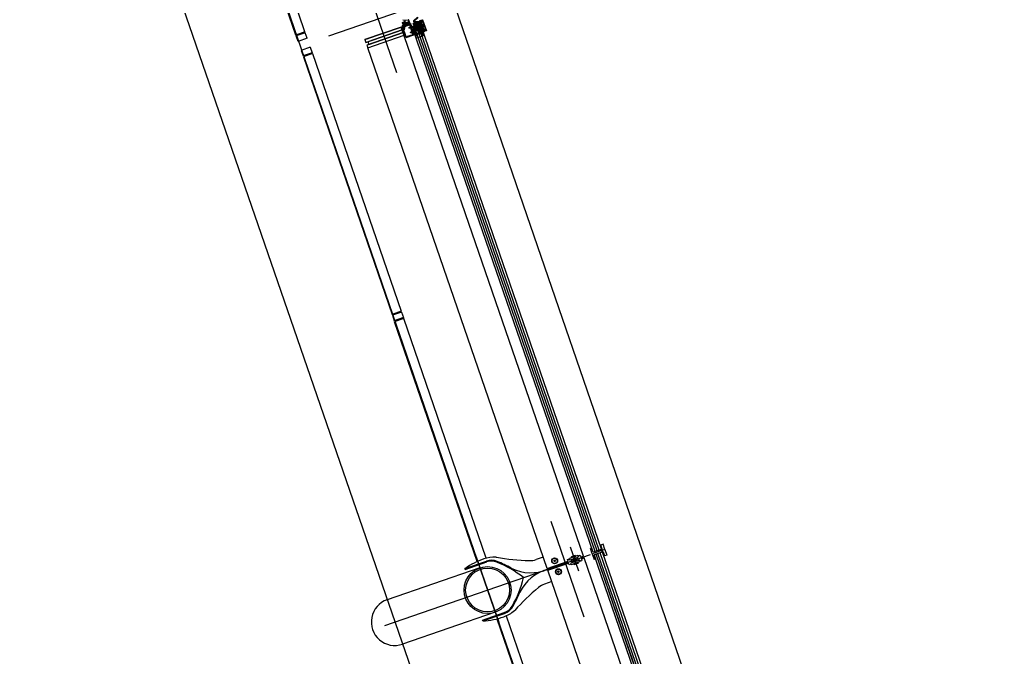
# Model space of a CAD drawing. Extents: x 809487 to 809680, y 818779 to 819225.
# Drawn here: x 809549.46 to 809554.64, y 819150.63 to 819153.95 of the extents above; entities that cross this region are included whole.
import ezdxf

# ---------------------------------------------------------------- set-up
doc = ezdxf.new("R2010")
doc.units = 0
for name, color, linetype in [('Default', 7, 'Continuous'), ('F-RC', 7, 'Continuous'), ('MAJ214__', 7, 'Continuous'), ('MAJ270__', 7, 'Continuous'), ('MAJ292__', 7, 'Continuous'), ('MAJ322__', 7, 'Continuous'), ('MAJ520__', 7, 'Continuous'), ('Refence', 7, 'Continuous'), ('WELDING', 7, 'Continuous')]:
    doc.layers.add(name, color=color, linetype=linetype)

# ---------------------------------------------------------------- blocks, each defined once
blk = doc.blocks.new('A$C53653C59_1')
at = {"layer": 'Default'}
for p, q in [((0.0101, 0.0085), (0.0128, 0.0128)), ((0.0101, 0.0059), (0.0101, 0.0084)), ((0.0128, 0.0011), (0.0102, 0.0058)), ((0.0114, 0.0082), (0.0131, 0.0108)), ((0.0114, 0.0082), (0.0114, 0.0061)), ((0.0131, 0.0031), (0.0114, 0.0061)), ((0.0129, 0.0128), (0.0129, 0.013)), ((0.0129, 0.0128), (0.0143, 0.0128)), ((0.0143, 0.0011), (0.0129, 0.0011)), ((0.0129, 0.0011), (0.0129, 0.001)), ((0.019, 0.0108), (0.0131, 0.0108)), ((0.0131, 0.0031), (0.019, 0.0031)), ((0.0144, 0.0127), (0.0144, 0.0122)), ((0.0144, 0.0017), (0.0144, 0.0012)), ((0.0145, 0.0121), (0.019, 0.0121)), ((0.019, 0.0018), (0.0145, 0.0018)), ((0.0179, 0.0071), (0.0179, 0.0081)), ((0.0179, 0.0058), (0.0179, 0.0067)), ((0.018, 0.0082), (0.019, 0.0082)), ((0.0203, 0.0071), (0.018, 0.007)), ((0.018, 0.0068), (0.0203, 0.0069)), ((0.019, 0.0057), (0.018, 0.0057)), ((0.0191, 0.0122), (0.0191, 0.0127)), ((0.0191, 0.0083), (0.0191, 0.0107)), ((0.0191, 0.0032), (0.0191, 0.0056)), ((0.0191, 0.0012), (0.0191, 0.0017)), ((0.0192, 0.0128), (0.0203, 0.0128)), ((0.0203, 0.0011), (0.0192, 0.0011)), ((0.0204, 0.0127), (0.0204, 0.0072)), ((0.0204, 0.0068), (0.0204, 0.0012))]:
    blk.add_line(p, q, dxfattribs=at)
for points in [[(0, 0), (0.001, 0.001), (0.0109, 0.001), (0.0081, 0.0059), (0.0081, 0.0085), (0.011, 0.013), (0.001, 0.013), (0, 0.014)], [(0.019, 0.0131), (0.019, 0.0121), (0.0144, 0.0121), (0.0144, 0.0131)], [(0.0191, 0.0008), (0.0191, 0.0018), (0.0144, 0.0018), (0.0144, 0.0008)]]:
    blk.add_lwpolyline(points, close=True, dxfattribs=at)
for centre, start, end in [((0.0102, 0.0084), 135.0442, 180.0442), ((0.0102, 0.0059), 180.0442, 225.0442), ((0.0129, 0.0127), 90.0442, 135.0442), ((0.0129, 0.0012), 225.0442, 270.0442), ((0.0143, 0.0127), 0.0442, 90.0442), ((0.0143, 0.0012), 270.0442, 0.0442), ((0.0145, 0.0122), 180.0442, 270.0442), ((0.0145, 0.0017), 90.0442, 180.0442), ((0.018, 0.0081), 90.0442, 180.0442), ((0.018, 0.0071), 180.0442, 270.0442), ((0.018, 0.0067), 90.0442, 180.0442), ((0.018, 0.0058), 180.0442, 270.0442), ((0.019, 0.0122), 270.0442, 0.0442), ((0.019, 0.0107), 0.0442, 90.0442), ((0.019, 0.0083), 270.0442, 0.0442), ((0.019, 0.0056), 0.0442, 90.0442), ((0.019, 0.0032), 270.0442, 0.0442), ((0.019, 0.0017), 0.0442, 90.0442), ((0.0192, 0.0127), 90.0442, 180.0442), ((0.0192, 0.0012), 180.0442, 270.0442), ((0.0203, 0.0127), 0.0442, 90.0442), ((0.0203, 0.0072), 270.0442, 0.0442), ((0.0203, 0.0068), 0.0442, 90.0442), ((0.0203, 0.0012), 270.0442, 0.0442)]:
    blk.add_arc(centre, 0.0001, start, end, dxfattribs=at)
blk = doc.blocks.new('M06MR19')
at = {"layer": 'Default'}
for p, q in [((-0.0092, 0), (0.024, 0)), ((0, 0.0025), (0.019, 0.0025)), ((0.0185, -0.003), (0.0185, 0.003)), ((0, -0.0025), (0.019, -0.0025))]:
    blk.add_line(p, q, dxfattribs=at)
for points in [[(-0.0042, 0.0008), (-0.0022, 0.0008), (-0.0022, -0.0007), (-0.0042, -0.0007)], [(-0.002, 0.006), (0, 0.006), (0, -0.006), (-0.002, -0.006)], [(0, -0.003), (0.0185, -0.003), (0.019, -0.0025), (0.019, 0.0025), (0.0185, 0.003), (0, 0.003)]]:
    blk.add_lwpolyline(points, dxfattribs=at)
for centre, radius, start, end in [((0.0078, 0), 0.012, 152.9643, 207.0357), ((-0.002, 0.005), 0.001, 90, 152.9643), ((-0.002, -0.005), 0.001, 207.0357, 270)]:
    blk.add_arc(centre, radius, start, end, dxfattribs=at)
blk = doc.blocks.new('N10TC16')
at = {"layer": 'Default'}
for p, q in [((-0.005, 0), (0.021, 0)), ((0.0035, 0.0025), (0.0043, -0.0025)), ((0.0055, 0.0025), (0.0063, -0.0025)), ((0.0075, 0.0025), (0.0083, -0.0025)), ((0.0095, 0.0025), (0.0103, -0.0025)), ((0.0115, 0.0025), (0.0123, -0.0025)), ((0.0135, 0.0025), (0.0143, -0.0025))]:
    blk.add_line(p, q, dxfattribs=at)
blk.add_lwpolyline([(0.003, 0.0017), (0, 0.0049), (0, -0.0049), (0.003, -0.0017)], close=True, dxfattribs=at)
for points in [[(0, 0.0008), (0.0014, 0.0008), (0.0014, -0.0008), (0, -0.0008)], [(0.003, -0.0017), (0.0138, -0.0017), (0.016, 0), (0.0138, 0.0017), (0.003, 0.0017)]]:
    blk.add_lwpolyline(points, dxfattribs=at)
blk = doc.blocks.new('M06MC_P')
at = {"layer": 'Default'}
for p, q in [((-0.011, 0), (0.011, 0)), ((0, -0.011), (0, 0.011))]:
    blk.add_line(p, q, dxfattribs=at)
for points in [[(-0.00375, 0.00025), (-0.00375, -0.00025)], [(-0.00125, 0.00075), (-0.00325, 0.00075)], [(-0.00075, 0.00325), (-0.00075, 0.00125)], [(0.00025, 0.00375), (-0.00025, 0.00375)], [(0.00075, 0.00125), (0.00075, 0.00325)], [(0.00325, 0.00075), (0.00125, 0.00075)], [(0.00375, -0.00025), (0.00375, 0.00025)], [(-0.00325, -0.00075), (-0.00125, -0.00075)], [(-0.00075, -0.00125), (-0.00075, -0.00325)], [(-0.00025, -0.00375), (0.00025, -0.00375)], [(0.00075, -0.00325), (0.00075, -0.00125)], [(0.00125, -0.00075), (0.00325, -0.00075)]]:
    blk.add_lwpolyline(points, dxfattribs=at)
blk.add_circle((0, 0), 0.006, dxfattribs=at)
for centre, start, end in [((-0.00325, 0.00025), 90, 180), ((-0.00125, 0.00125), 270, 0), ((-0.00025, 0.00325), 90, 180), ((0.00025, 0.00325), 0, 90), ((0.00125, 0.00125), 180, 270), ((0.00325, 0.00025), 360, 90), ((-0.00325, -0.00025), 180, 270), ((-0.00125, -0.00125), 0, 90), ((-0.00025, -0.00325), 180, 270), ((0.00025, -0.00325), 270, 0), ((0.00125, -0.00125), 90, 180), ((0.00325, -0.00025), 270, 0)]:
    blk.add_arc(centre, 0.0005, start, end, dxfattribs=at)
blk = doc.blocks.new('M06MC16')
at = {"layer": 'Default'}
for p, q in [((-0.005, 0), (0.021, 0)), ((0.003, 0.0025), (0.016, 0.0025)), ((0.0155, -0.003), (0.0155, 0.003)), ((0.003, -0.0025), (0.016, -0.0025))]:
    blk.add_line(p, q, dxfattribs=at)
blk.add_lwpolyline([(0, -0.006), (0.003, -0.003), (0.003, 0.003), (0, 0.006)], close=True, dxfattribs=at)
for points in [[(0, 0.00075), (0.002, 0.00075), (0.002, -0.00075), (0, -0.00075)], [(0.003, -0.003), (0.0155, -0.003), (0.016, -0.0025), (0.016, 0.0025), (0.0155, 0.003), (0.003, 0.003)]]:
    blk.add_lwpolyline(points, dxfattribs=at)
blk = doc.blocks.new('N12TH32')
at = {"layer": 'Default'}
for p, q in [((-0.0089, 0), (0.037, 0)), ((0, 0.0028), (0.001, -0.0028)), ((0.0021, 0.0028), (0.0031, -0.0028)), ((0.0042, 0.0028), (0.0052, -0.0028)), ((0.0063, 0.0028), (0.0073, -0.0028)), ((0.0084, 0.0028), (0.0094, -0.0028)), ((0.0105, 0.0028), (0.0115, -0.0028)), ((0.0126, 0.0028), (0.0136, -0.0028)), ((0.0147, 0.0028), (0.0157, -0.0028)), ((0.0168, 0.0028), (0.0178, -0.0028)), ((0.0189, 0.0028), (0.0199, -0.0028)), ((0.021, 0.0028), (0.022, -0.0028)), ((0.0231, 0.0028), (0.0241, -0.0028)), ((0.0252, 0.0028), (0.0262, -0.0028)), ((0.0273, 0.0028), (0.0283, -0.0028)), ((0.0294, 0.0028), (0.0303, -0.0023))]:
    blk.add_line(p, q, dxfattribs=at)
blk.add_lwpolyline([(-0.0039, 0.0034), (-0.0034, 0.004), (0, 0.004), (0, -0.004), (-0.0034, -0.004), (-0.0039, -0.0034)], close=True, dxfattribs=at)
for points in [[(-0.0034, 0), (0, 0), (-0.0034, 0)], [(0, -0.002), (0.0293, -0.002), (0.032, 0), (0.0293, 0.0021), (0, 0.0021)]]:
    blk.add_lwpolyline(points, dxfattribs=at)
for centre in [(-0.0002, 0.002), (-0.0002, -0.002)]:
    blk.add_arc(centre, 0.00372, 147.7958, 212.2042, dxfattribs=at)
blk = doc.blocks.new('A$C775818B6')
at = {"layer": 'Default'}
for points in [[(-0.0022, -0.0063), (-0.0022, -0.0018)], [(-0.0019, -0.0015), (-0.0014, -0.0015)], [(-0.0014, -0.0065), (-0.0019, -0.0065)], [(-0.0012, -0.0018), (-0.0012, -0.0025)], [(-0.0012, -0.0055), (-0.0012, -0.0063)], [(-0.0007, -0.003), (-0.0002, -0.003)], [(-0.0002, -0.005), (-0.0007, -0.005)], [(0.0003, -0.0025), (0.0003, -0.0005)], [(0.0003, -0.0075), (0.0003, -0.0055)], [(0.0008, 0), (0.0028, 0)], [(0.0028, -0.008), (0.0008, -0.008)], [(0.0013, -0.0015), (0.0013, -0.0065)], [(0.0023, -0.0065), (0.0023, -0.0015)], [(0.0033, -0.0005), (0.0033, -0.0075)]]:
    blk.add_lwpolyline(points, dxfattribs=at)
for centre, radius, start, end in [((-0.0019, -0.0018), 0.00025, 90.0056, 180.0056), ((-0.0019, -0.0063), 0.00025, 180.0056, 270.0056), ((-0.0014, -0.0018), 0.00025, 0.0056, 90.0056), ((-0.0014, -0.0063), 0.00025, 270.0056, 0.0056), ((-0.0007, -0.0025), 0.0005, 180.0056, 270.0056), ((-0.0007, -0.0055), 0.0005, 90.0056, 180.0056), ((-0.0002, -0.0025), 0.0005, 270.0056, 0.0056), ((-0.0002, -0.0055), 0.0005, 0.0056, 90.0056), ((0.0008, -0.0005), 0.0005, 90, 180.0056), ((0.0008, -0.0075), 0.0005, 180.0056, 270), ((0.0018, -0.0015), 0.0005, 0.0056, 180.0056), ((0.0018, -0.0065), 0.0005, 180.0056, 0.0056), ((0.0028, -0.0005), 0.0005, 0.0043, 90), ((0.0028, -0.0075), 0.0005, 270, 0.0043)]:
    blk.add_arc(centre, radius, start, end, dxfattribs=at)

msp = doc.modelspace()

# ---------------------------------------------------------------- linework, layer by layer
at = {"layer": 'Default'}
for points in [[(809551.4609, 819153.915), (809551.4617, 819153.9126), (809551.4745, 819153.9197), (809551.4754, 819153.9173)], [(809551.5519, 819153.904), (809551.5168, 819153.892), (809551.5181, 819153.8882), (809551.5532, 819153.9002)], [(809551.551, 819153.9037), (809551.5535, 819153.8966), (809551.5182, 819153.8925), (809551.5207, 819153.8854)], [(809551.5346, 819153.9165), (809551.5354, 819153.9142), (809551.5482, 819153.9212), (809551.549, 819153.9189)]]:
    msp.add_lwpolyline(points, close=True, dxfattribs=at)
msp.add_lwpolyline([(809551.5532, 819153.9002), (809551.5655, 819153.8643), (809551.5305, 819153.8522), (809551.5181, 819153.8882)], dxfattribs=at)
at = {"layer": 'F-RC'}
for p, q in [((809550.9497, 819153.8844), (809550.4953, 819155.2041)), ((809550.9024, 819153.8681), (809550.4479, 819155.1882)), ((809550.9497, 819153.8844), (809550.9024, 819153.8681)), ((809550.9513, 819153.8797), (809550.904, 819153.8634)), ((809550.9138, 819153.835), (809550.904, 819153.8634)), ((809550.9059, 819153.8641), (809550.9043, 819153.8688)), ((809550.9611, 819153.8513), (809550.9138, 819153.835)), ((809550.9494, 819153.879), (809550.9478, 819153.8838)), ((809550.9611, 819153.8513), (809550.9513, 819153.8797)), ((809550.9774, 819153.804), (809550.9301, 819153.7878)), ((809550.9774, 819153.804), (809550.9871, 819153.7757)), ((809550.9301, 819153.7878), (809550.9399, 819153.7594)), ((809550.9871, 819153.7757), (809550.9399, 819153.7594)), ((809550.9888, 819153.7709), (809550.9415, 819153.7547)), ((809550.9415, 819153.7547), (809551.4038, 819152.412)), ((809550.9417, 819153.76), (809550.9434, 819153.7553)), ((809550.9852, 819153.775), (809550.9869, 819153.7703)), ((809550.9888, 819153.7709), (809551.4511, 819152.4283)), ((809551.4511, 819152.4283), (809551.4038, 819152.412)), ((809551.4527, 819152.4236), (809551.4054, 819152.4073)), ((809551.4054, 819152.4073), (809551.4152, 819152.3789)), ((809551.4057, 819152.4127), (809551.4073, 819152.408)), ((809551.4492, 819152.4277), (809551.4508, 819152.4229)), ((809551.4527, 819152.4236), (809551.4625, 819152.3952)), ((809551.4625, 819152.3952), (809551.4152, 819152.3789)), ((809551.4444, 819152.3837), (809551.4168, 819152.3742)), ((809551.8472, 819151.1243), (809551.4168, 819152.3742)), ((809551.4171, 819152.3796), (809551.4187, 819152.3749)), ((809551.4641, 819152.3905), (809551.4444, 819152.3837)), ((809551.4606, 819152.3946), (809551.4622, 819152.3898)), ((809551.8943, 819151.141), (809551.4641, 819152.3905)), ((809551.9501, 819150.8254), (809552.3805, 819149.5755)), ((809551.9975, 819150.8413), (809552.4278, 819149.5918))]:
    msp.add_line(p, q, dxfattribs=at)
at = {"layer": 'MAJ214__'}
for p, q in [((809552.4005, 819151.1529), (809551.4515, 819153.9091)), ((809552.4827, 819151.1839), (809551.5467, 819153.9023)), ((809552.4612, 819151.1765), (809551.5252, 819153.8948)), ((809552.4619, 819151.1767), (809551.5259, 819153.8951)), ((809552.4714, 819151.18), (809551.5353, 819153.8983)), ((809553.4379, 819148.3399), (809552.4661, 819151.1623)), ((809553.4386, 819148.3402), (809552.4668, 819151.1625)), ((809553.4481, 819148.3434), (809552.4762, 819151.1658)), ((809553.4594, 819148.3473), (809552.4876, 819151.1697)), ((809552.2114, 819151.0878), (809552.3201, 819151.1253)), ((809552.2147, 819151.0784), (809552.3234, 819151.1158)), ((809552.3169, 819151.1347), (809552.3273, 819151.1383)), ((809552.3201, 819151.1253), (809552.3169, 819151.1347)), ((809552.3266, 819151.1063), (809552.3234, 819151.1158)), ((809552.3371, 819151.1099), (809552.3266, 819151.1063)), ((809552.3715, 819151.1549), (809552.3276, 819151.1397)), ((809552.3289, 819151.1323), (809552.3365, 819151.1349)), ((809552.3422, 819151.1183), (809552.3346, 819151.1157)), ((809552.3367, 819151.1349), (809552.3675, 819151.1455)), ((809552.3374, 819151.1473), (809552.3591, 819151.1548)), ((809552.338, 819151.1486), (809552.3374, 819151.1473)), ((809552.3374, 819151.1473), (809552.3384, 819151.1445)), ((809552.3579, 819151.1554), (809552.338, 819151.1486)), ((809552.3384, 819151.1445), (809552.3601, 819151.152)), ((809552.3407, 819151.1453), (809552.3404, 819151.1447)), ((809552.3406, 819151.1442), (809552.3404, 819151.1447)), ((809552.3424, 819151.1184), (809552.3732, 819151.129)), ((809552.3713, 819151.1194), (809552.3496, 819151.1119)), ((809552.3496, 819151.1119), (809552.3506, 819151.109)), ((809552.3723, 819151.1165), (809552.3506, 819151.109)), ((809552.3518, 819151.1084), (809552.3506, 819151.109)), ((809552.3515, 819151.1125), (809552.3512, 819151.1135)), ((809552.3518, 819151.1084), (809552.3717, 819151.1152)), ((809552.3577, 819151.1512), (809552.3584, 819151.1509)), ((809552.3579, 819151.1554), (809552.3591, 819151.1548)), ((809552.3585, 819151.1504), (809552.3584, 819151.1509)), ((809552.3591, 819151.1548), (809552.3601, 819151.152)), ((809552.3751, 819151.1481), (809552.3675, 819151.1455)), ((809552.3694, 819151.1187), (809552.3691, 819151.1196)), ((809552.3713, 819151.1194), (809552.3723, 819151.1165)), ((809552.3717, 819151.1152), (809552.3723, 819151.1165)), ((809552.3726, 819151.1539), (809552.383, 819151.1575)), ((809552.3824, 819151.1255), (809552.3928, 819151.1291)), ((809552.383, 819151.1575), (809552.3863, 819151.148)), ((809552.3863, 819151.148), (809552.4005, 819151.1529)), ((809552.3896, 819151.1386), (809552.4038, 819151.1435)), ((809552.3896, 819151.1386), (809552.3928, 819151.1291)), ((809554.3555, 819145.4751), (809552.4038, 819151.1435))]:
    msp.add_line(p, q, dxfattribs=at)
for points in [[(809551.783, 819151.0874), (809551.8958, 819151.1262)], [(809552.3381, 819151.109), (809552.3821, 819151.1241)], [(809551.8768, 819150.8149), (809551.9896, 819150.8538)]]:
    msp.add_lwpolyline(points, dxfattribs=at)
for centre, radius in [((809552.2505, 819151.1277), 0.0155), ((809552.2505, 819151.1277), 0.0135), ((809552.2505, 819151.1277), 0.0042), ((809552.3548, 819151.1319), 0.006), ((809552.2701, 819151.071), 0.0155), ((809552.2701, 819151.071), 0.0135), ((809552.2701, 819151.071), 0.0042)]:
    msp.add_circle(centre, radius, dxfattribs=at)
for centre, radius, start, end in [((809551.9216, 819151.0513), 0.0792, 68.0376, 109), ((809551.7391, 819150.5989), 0.567, 59.8959, 68.0376), ((809552.3548, 819151.1319), 0.0095, 146.6949, 251.3051), ((809552.3548, 819151.1319), 0.0109, 101.1265, 116.8735), ((809552.3548, 819151.1319), 0.0109, 281.1265, 296.8735), ((809552.3548, 819151.1319), 0.0095, 325.1826, 72.8174), ((809552.0336, 819151.1068), 0.02, 239.8959, 251.3246), ((809552.1255, 819151.2965), 0.2307, 244.7688, 292.3227), ((809552.2754, 819150.861), 0.2307, 105.6773, 153.2312), ((809552.2754, 819150.861), 0.2307, 105.6773, 112.3227), ((809552.1255, 819151.2965), 0.2307, 285.6773, 292.3227), ((809551.5415, 819151.1728), 0.567, 329.9624, 338.1041), ((809552.0862, 819150.9539), 0.02, 146.6754, 158.1041), ((809551.9638, 819150.9287), 0.0792, 289, 329.9624)]:
    msp.add_arc(centre, radius, start, end, dxfattribs=at)
for points, degree in [([(809552.3273, 819151.139), (809552.3273, 819151.139), (809552.3273, 819151.1391), (809552.3273, 819151.1392), (809552.3273, 819151.1392), (809552.3273, 819151.1393), (809552.3273, 819151.1394), (809552.3273, 819151.1394), (809552.3274, 819151.1395), (809552.3274, 819151.1395), (809552.3274, 819151.1395), (809552.3274, 819151.1396), (809552.3275, 819151.1396), (809552.3275, 819151.1397), (809552.3275, 819151.1397), (809552.3276, 819151.1397)], 3), ([(809552.3281, 819151.1328), (809552.328, 819151.1331), (809552.3279, 819151.1335), (809552.3277, 819151.1344), (809552.3276, 819151.1349), (809552.3274, 819151.136), (809552.3274, 819151.1366), (809552.3273, 819151.1378), (809552.3273, 819151.1384), (809552.3273, 819151.139)], 3), ([(809552.3281, 819151.1328), (809552.3281, 819151.1328), (809552.3281, 819151.1328), (809552.3281, 819151.1327), (809552.3281, 819151.1327), (809552.3282, 819151.1327), (809552.3282, 819151.1326), (809552.3282, 819151.1326)], 3), ([(809552.3289, 819151.1323), (809552.3289, 819151.1323), (809552.3289, 819151.1323), (809552.3289, 819151.1322), (809552.3289, 819151.1322), (809552.3288, 819151.1322), (809552.3287, 819151.1322), (809552.3286, 819151.1322), (809552.3285, 819151.1322), (809552.3284, 819151.1323), (809552.3283, 819151.1324), (809552.3282, 819151.1325), (809552.3282, 819151.1326), (809552.3282, 819151.1326)], 3), ([(809552.3343, 819151.1149), (809552.3342, 819151.115), (809552.3342, 819151.115), (809552.3342, 819151.1151), (809552.3342, 819151.1152), (809552.3343, 819151.1153), (809552.3343, 819151.1154), (809552.3344, 819151.1155), (809552.3344, 819151.1156), (809552.3345, 819151.1157), (809552.3346, 819151.1157), (809552.3346, 819151.1157), (809552.3346, 819151.1157), (809552.3346, 819151.1157)], 3), ([(809552.3343, 819151.1149), (809552.3343, 819151.1149), (809552.3343, 819151.1149), (809552.3343, 819151.1149), (809552.3343, 819151.1149), (809552.3343, 819151.1148), (809552.3343, 819151.1148), (809552.3343, 819151.1147)], 3), ([(809552.3375, 819151.1094), (809552.3371, 819151.1099), (809552.3367, 819151.1104), (809552.3361, 819151.1113), (809552.3358, 819151.1118), (809552.3352, 819151.1128), (809552.335, 819151.1133), (809552.3346, 819151.1141), (809552.3345, 819151.1144), (809552.3343, 819151.1147)], 3), ([(809552.3365, 819151.1349), (809552.3365, 819151.1349), (809552.3365, 819151.1348), (809552.3366, 819151.1347), (809552.3367, 819151.1345), (809552.3368, 819151.1339), (809552.3368, 819151.1335), (809552.337, 819151.1323), (809552.3372, 819151.1313), (809552.3376, 819151.129), (809552.3379, 819151.1278), (809552.3387, 819151.1255), (809552.3391, 819151.1244), (809552.3401, 819151.1223), (809552.3406, 819151.1214), (809552.3414, 819151.12), (809552.3417, 819151.1196), (809552.342, 819151.1189), (809552.3421, 819151.1187), (809552.3422, 819151.1184), (809552.3422, 819151.1184), (809552.3422, 819151.1183)], 3), ([(809552.3365, 819151.1349), (809552.3366, 819151.1349), (809552.3366, 819151.1349), (809552.3367, 819151.1349)], 2), ([(809552.3381, 819151.109), (809552.3381, 819151.109), (809552.3381, 819151.109), (809552.338, 819151.109), (809552.338, 819151.109), (809552.3379, 819151.109), (809552.3379, 819151.109), (809552.3378, 819151.1091), (809552.3378, 819151.1091), (809552.3377, 819151.1091), (809552.3377, 819151.1092), (809552.3376, 819151.1092), (809552.3376, 819151.1092), (809552.3375, 819151.1093), (809552.3375, 819151.1093), (809552.3375, 819151.1094)], 3), ([(809552.3424, 819151.1184), (809552.3423, 819151.1184), (809552.3423, 819151.1183), (809552.3422, 819151.1183)], 2), ([(809552.3424, 819151.1184), (809552.3423, 819151.1184), (809552.3423, 819151.1183), (809552.3422, 819151.1183)], 2), ([(809552.3478, 819151.1384), (809552.3478, 819151.1384), (809552.3477, 819151.1384), (809552.3477, 819151.1383), (809552.3476, 819151.1382), (809552.3475, 819151.138), (809552.3474, 819151.1378), (809552.3471, 819151.1375), (809552.347, 819151.1373), (809552.3469, 819151.1371)], 3), ([(809552.3499, 819151.1417), (809552.3488, 819151.14), (809552.3478, 819151.1384)], 2), ([(809552.3518, 819151.1229), (809552.352, 819151.1229), (809552.3522, 819151.1228), (809552.3526, 819151.1227), (809552.3528, 819151.1226), (809552.3531, 819151.1225), (809552.3531, 819151.1225), (809552.3532, 819151.1224), (809552.3533, 819151.1224), (809552.3533, 819151.1224)], 3), ([(809552.3564, 819151.1414), (809552.3547, 819151.142), (809552.3527, 819151.1427)], 2), ([(809552.3533, 819151.1224), (809552.355, 819151.1218), (809552.357, 819151.1212)], 2), ([(809552.3579, 819151.1409), (809552.3577, 819151.141), (809552.3575, 819151.1411), (809552.3571, 819151.1412), (809552.3569, 819151.1413), (809552.3566, 819151.1413), (809552.3565, 819151.1414), (809552.3565, 819151.1414), (809552.3564, 819151.1414), (809552.3564, 819151.1414)], 3), ([(809552.3598, 819151.1222), (809552.3609, 819151.1239), (809552.3619, 819151.1254)], 2), ([(809552.3619, 819151.1254), (809552.3619, 819151.1254), (809552.362, 819151.1254), (809552.362, 819151.1255), (809552.3621, 819151.1256), (809552.3622, 819151.1258), (809552.3623, 819151.126), (809552.3626, 819151.1264), (809552.3627, 819151.1265), (809552.3628, 819151.1267)], 3), ([(809552.3732, 819151.129), (809552.3732, 819151.129), (809552.3731, 819151.129), (809552.3731, 819151.1291), (809552.373, 819151.1294), (809552.3729, 819151.1299), (809552.3728, 819151.1303), (809552.3727, 819151.1316), (809552.3725, 819151.1326), (809552.3721, 819151.1348), (809552.3718, 819151.136), (809552.371, 819151.1384), (809552.3706, 819151.1395), (809552.3696, 819151.1416), (809552.3691, 819151.1425), (809552.3683, 819151.1438), (809552.368, 819151.1443), (809552.3677, 819151.1449), (809552.3676, 819151.1451), (809552.3675, 819151.1454), (809552.3675, 819151.1455), (809552.3675, 819151.1455)], 3), ([(809552.3715, 819151.1549), (809552.3716, 819151.1549), (809552.3716, 819151.1549), (809552.3717, 819151.1549), (809552.3717, 819151.1548), (809552.3718, 819151.1548), (809552.3718, 819151.1548), (809552.3719, 819151.1548), (809552.3719, 819151.1547), (809552.372, 819151.1547), (809552.372, 819151.1547), (809552.3721, 819151.1546), (809552.3721, 819151.1546), (809552.3722, 819151.1545), (809552.3722, 819151.1545), (809552.3722, 819151.1545)], 3), ([(809552.3722, 819151.1545), (809552.3726, 819151.154), (809552.373, 819151.1535), (809552.3736, 819151.1525), (809552.3739, 819151.152), (809552.3745, 819151.151), (809552.3747, 819151.1505), (809552.3751, 819151.1497), (809552.3752, 819151.1494), (809552.3754, 819151.1491)], 3), ([(809552.3808, 819151.1316), (809552.3801, 819151.1314), (809552.3795, 819151.1311), (809552.3779, 819151.1306), (809552.3769, 819151.1303), (809552.3754, 819151.1297), (809552.3748, 819151.1295), (809552.3738, 819151.1292), (809552.3735, 819151.1291), (809552.3732, 819151.129)], 3), ([(809552.3808, 819151.1316), (809552.3799, 819151.1313), (809552.379, 819151.131), (809552.3781, 819151.1307), (809552.3769, 819151.1302), (809552.3756, 819151.1298), (809552.3743, 819151.1294), (809552.3739, 819151.1292), (809552.3735, 819151.1291), (809552.3732, 819151.129)], 3), ([(809552.3754, 819151.1489), (809552.3754, 819151.1489), (809552.3754, 819151.1488), (809552.3755, 819151.1487), (809552.3755, 819151.1487), (809552.3754, 819151.1485), (809552.3754, 819151.1484), (809552.3753, 819151.1483), (809552.3753, 819151.1483), (809552.3752, 819151.1482), (809552.3751, 819151.1482), (809552.3751, 819151.1481), (809552.3751, 819151.1481), (809552.3751, 819151.1481)], 3), ([(809552.3754, 819151.1489), (809552.3754, 819151.1489), (809552.3754, 819151.1489), (809552.3754, 819151.149), (809552.3754, 819151.149), (809552.3754, 819151.149), (809552.3754, 819151.1491), (809552.3754, 819151.1491)], 3), ([(809552.3808, 819151.1316), (809552.3808, 819151.1316), (809552.3808, 819151.1316), (809552.3808, 819151.1316), (809552.3808, 819151.1316), (809552.3809, 819151.1316), (809552.381, 819151.1316), (809552.3811, 819151.1316), (809552.3811, 819151.1316), (809552.3813, 819151.1315), (809552.3814, 819151.1315), (809552.3815, 819151.1314), (809552.3815, 819151.1313), (809552.3815, 819151.1312)], 3), ([(809552.3816, 819151.131), (809552.3816, 819151.131), (809552.3816, 819151.1311), (809552.3815, 819151.1311), (809552.3815, 819151.1311), (809552.3815, 819151.1312), (809552.3815, 819151.1312), (809552.3815, 819151.1312)], 3), ([(809552.3816, 819151.131), (809552.3817, 819151.1307), (809552.3818, 819151.1304), (809552.382, 819151.1295), (809552.3821, 819151.1289), (809552.3822, 819151.1278), (809552.3823, 819151.1273), (809552.3824, 819151.1261), (809552.3824, 819151.1255), (809552.3824, 819151.1249)], 3), ([(809552.3824, 819151.1249), (809552.3824, 819151.1248), (809552.3824, 819151.1247), (809552.3824, 819151.1246), (809552.3824, 819151.1246), (809552.3824, 819151.1245), (809552.3824, 819151.1245), (809552.3823, 819151.1244), (809552.3823, 819151.1244), (809552.3823, 819151.1243), (809552.3823, 819151.1243), (809552.3823, 819151.1242), (809552.3822, 819151.1242), (809552.3822, 819151.1242), (809552.3821, 819151.1241), (809552.3821, 819151.1241)], 3)]:
    msp.add_open_spline(points, degree=degree, dxfattribs=at)
at = {"layer": 'MAJ270__'}
for p, q in [((809549.9476, 819156.6488), (809551.901, 819150.9757)), ((809549.4642, 819156.4823), (809553.5708, 819144.5561)), ((809551.4278, 819153.6709), (809551.2561, 819154.1695)), ((809551.074, 819153.8638), (809551.6139, 819154.0497)), ((809552.4045, 819150.8343), (809552.2328, 819151.3329)), ((809551.3651, 819150.7911), (809552.437, 819151.1602)), ((809552.3312, 819151.2006), (809552.374, 819151.0763)), ((809552.4943, 819151.1879), (809552.4992, 819151.1737)), ((809551.8415, 819151.1486), (809551.9589, 819150.8077)), ((809551.901, 819150.9757), (809553.8545, 819145.3026))]:
    msp.add_line(p, q, dxfattribs=at)
msp.add_circle((809552.4967, 819151.1808), 0.003, dxfattribs=at)
at = {"layer": 'MAJ292__'}
for p, q in [((809554.6392, 819145.5728), (809551.7352, 819154.0068)), ((809551.2624, 819153.844), (809551.4515, 819153.9091)), ((809552.4943, 819151.1879), (809551.5583, 819153.9062)), ((809551.2907, 819153.8538), (809551.2718, 819153.8473)), ((809552.4517, 819151.1732), (809551.5157, 819153.8916)), ((809552.2114, 819151.0878), (809551.277, 819153.8015)), ((809552.5026, 819151.2145), (809552.4903, 819151.2103)), ((809552.4976, 819151.189), (809552.4903, 819151.2103)), ((809552.5124, 819151.1862), (809552.5026, 819151.2145)), ((809552.4444, 819151.1945), (809552.4371, 819151.192)), ((809552.4468, 819151.1636), (809552.4371, 819151.192)), ((809552.4517, 819151.1732), (809552.4444, 819151.1945)), ((809552.5124, 819151.1862), (809552.4468, 819151.1636)), ((809552.5124, 819151.1862), (809552.4468, 819151.1636)), ((809552.4468, 819151.1636), (809552.4566, 819151.1352)), ((809552.4976, 819151.189), (809552.4517, 819151.1732)), ((809552.5025, 819151.1748), (809552.4566, 819151.159)), ((809553.4284, 819148.3367), (809552.4566, 819151.159)), ((809552.4566, 819151.159), (809552.4639, 819151.1378)), ((809553.471, 819148.3513), (809552.4993, 819151.1734)), ((809552.5025, 819151.1748), (809552.5098, 819151.1536)), ((809552.5124, 819151.1862), (809552.5221, 819151.1578)), ((809552.4639, 819151.1378), (809552.4566, 819151.1352)), ((809552.5221, 819151.1578), (809552.5098, 819151.1536)), ((809551.8612, 819151.0913), (809551.3778, 819150.9248)), ((809554.1664, 819145.41), (809552.2147, 819151.0784)), ((809551.9408, 819150.8601), (809551.4575, 819150.6936))]:
    msp.add_line(p, q, dxfattribs=at)
for points in [[(809551.4564, 819153.8949), (809551.4515, 819153.9091), (809551.2624, 819153.844), (809551.2673, 819153.8298)], [(809551.4661, 819153.8666), (809551.4612, 819153.8808), (809551.2721, 819153.8156), (809551.277, 819153.8015)], [(809551.4612, 819153.8808), (809551.4564, 819153.8949), (809551.2767, 819153.8331), (809551.2816, 819153.8189)]]:
    msp.add_lwpolyline(points, close=True, dxfattribs=at)
for points in [[(809551.783, 819151.0874), (809551.7843, 819151.0834), (809551.8971, 819151.1223)], [(809552.1911, 819151.1469), (809552.1543, 819151.1342)], [(809552.235, 819151.0193), (809552.1982, 819151.0066)], [(809551.8768, 819150.8149), (809551.8754, 819150.8189), (809551.9882, 819150.8577)]]:
    msp.add_lwpolyline(points, dxfattribs=at)
for radius in [0.1223, 0.1143]:
    msp.add_circle((809551.901, 819150.9757), radius, dxfattribs=at)
for centre, radius, start, end in [((809551.9831, 819150.8134), 0.3393, 107.2939, 126.1393), ((809551.9375, 819150.9741), 0.1724, 87.6039, 108.7249), ((809551.9216, 819151.0513), 0.075, 68.0376, 109), ((809551.9439, 819151.1263), 0.02, 80.5742, 87.6039), ((809552.1667, 819152.4682), 1.3402, 260.5742, 267.9216), ((809551.7391, 819150.5989), 0.5628, 51.6321, 68.0376), ((809552.1217, 819151.2288), 0.1, 267.9216, 289), ((809551.5415, 819151.1728), 0.5628, 329.9624, 346.3679), ((809552.2308, 819150.912), 0.1, 109, 130.0784), ((809553.0293, 819149.9631), 1.3402, 130.0784, 137.4258), ((809551.4176, 819150.8092), 0.1223, 108.9976, 289.0023), ((809551.9288, 819150.9994), 0.1724, 289.2751, 310.3961), ((809551.9638, 819150.9287), 0.075, 289, 329.9624), ((809552.0276, 819150.8833), 0.02, 310.3961, 317.4258), ((809551.8658, 819151.154), 0.3393, 271.8607, 290.7061)]:
    msp.add_arc(centre, radius, start, end, dxfattribs=at)
at = {"layer": 'MAJ322__'}
for points in [[(809551.4552, 819153.9134), (809551.4561, 819153.9107), (809551.4591, 819153.9117), (809551.459, 819153.9122)], [(809551.4554, 819153.9319), (809551.4554, 819153.9317)], [(809551.4775, 819153.9323), (809551.4565, 819153.9334)], [(809551.4624, 819153.9308), (809551.4737, 819153.9302)], [(809551.4743, 819153.9254), (809551.4765, 819153.919)], [(809551.4765, 819153.9261), (809551.4764, 819153.9261)], [(809551.477, 819153.9187), (809551.4784, 819153.9192)], [(809551.4887, 819153.9361), (809551.4778, 819153.9323)], [(809551.4784, 819153.9301), (809551.4916, 819153.9347)], [(809551.4787, 819153.9197), (809551.4784, 819153.9206)], [(809551.4786, 819153.9211), (809551.4922, 819153.9258)], [(809551.4937, 819153.9287), (809551.4805, 819153.9241)], [(809551.4889, 819153.9367), (809551.4889, 819153.9366)], [(809551.4906, 819153.9377), (809551.4891, 819153.9372)], [(809551.4918, 819153.9352), (809551.491, 819153.9374)], [(809551.4927, 819153.9255), (809551.493, 819153.9247)], [(809551.4935, 819153.9244), (809551.4949, 819153.9249)], [(809551.4952, 819153.9254), (809551.4941, 819153.9284)], [(809551.5213, 819153.8697), (809551.5157, 819153.8678), (809551.4961, 819153.9245), (809551.5018, 819153.9264), (809551.5025, 819153.9243)], [(809551.5, 819153.924), (809551.5015, 819153.9197)], [(809551.5008, 819153.9248), (809551.5003, 819153.9246)], [(809551.5016, 819153.924), (809551.5014, 819153.9245)], [(809551.5024, 819153.924), (809551.5019, 819153.9238)], [(809551.5021, 819153.9194), (809551.5026, 819153.9196)], [(809551.5029, 819153.9202), (809551.5027, 819153.9207)], [(809551.5029, 819153.921), (809551.5034, 819153.9212)], [(809551.5037, 819153.921), (809551.5091, 819153.9052), (809551.5555, 819153.9211), (809551.5561, 819153.9192), (809551.5555, 819153.918), (809551.5585, 819153.9095), (809551.5597, 819153.9088), (809551.5604, 819153.907), (809551.514, 819153.891), (809551.5195, 819153.8752)], [(809551.5111, 819153.9089), (809551.5121, 819153.9062), (809551.5151, 819153.9072), (809551.5149, 819153.9076)], [(809551.5113, 819153.9274), (809551.5114, 819153.9272)], [(809551.5335, 819153.9278), (809551.5125, 819153.9289)], [(809551.5184, 819153.9263), (809551.5297, 819153.9257)], [(809551.5302, 819153.9209), (809551.5325, 819153.9144)], [(809551.5324, 819153.9216), (809551.5324, 819153.9216)], [(809551.5329, 819153.9142), (809551.5344, 819153.9147)], [(809551.5446, 819153.9316), (809551.5337, 819153.9278)], [(809551.5346, 819153.9152), (809551.5343, 819153.9161)], [(809551.5344, 819153.9256), (809551.5475, 819153.9301)], [(809551.5346, 819153.9165), (809551.5482, 819153.9212)], [(809551.5496, 819153.9241), (809551.5364, 819153.9196)], [(809551.5448, 819153.9322), (809551.5449, 819153.932)], [(809551.5465, 819153.9331), (809551.5451, 819153.9326)], [(809551.5478, 819153.9306), (809551.547, 819153.9329)], [(809551.5487, 819153.921), (809551.549, 819153.9201)], [(809551.5495, 819153.9199), (809551.5509, 819153.9204)], [(809551.5511, 819153.9209), (809551.5501, 819153.9239)], [(809551.5559, 819153.9428), (809551.5544, 819153.9435), (809551.5529, 819153.943), (809551.553, 819153.9427), (809551.5507, 819153.9419), (809551.5503, 819153.9431), (809551.5628, 819153.9475), (809551.5824, 819153.8907), (809551.5698, 819153.8864), (809551.5694, 819153.8876), (809551.5717, 819153.8884), (809551.5718, 819153.8881), (809551.5733, 819153.8887), (809551.574, 819153.8901)], [(809551.5524, 819153.937), (809551.5508, 819153.9417), (809551.5529, 819153.9425), (809551.5534, 819153.9409), (809551.5563, 819153.9419), (809551.5571, 819153.9437)], [(809551.5524, 819153.937), (809551.5524, 819153.937)], [(809551.5532, 819153.937), (809551.5527, 819153.9368)], [(809551.5531, 819153.938), (809551.5533, 819153.9373)], [(809551.5539, 819153.9388), (809551.5534, 819153.9386)], [(809551.5574, 819153.9223), (809551.5535, 819153.9336)], [(809551.5537, 819153.934), (809551.5542, 819153.9341)], [(809551.5561, 819153.9338), (809551.5545, 819153.9385)], [(809551.5545, 819153.934), (809551.5547, 819153.9333)], [(809551.5554, 819153.933), (809551.5558, 819153.9331)], [(809551.562, 819153.9075), (809551.5604, 819153.907), (809551.5597, 819153.9088), (809551.5585, 819153.9095), (809551.5555, 819153.918), (809551.5561, 819153.9192), (809551.5555, 819153.9211), (809551.5571, 819153.9217)], [(809551.5562, 819153.9397), (809551.5587, 819153.9325)], [(809551.5614, 819153.942), (809551.5565, 819153.9403)], [(809551.5569, 819153.9309), (809551.5675, 819153.9002)], [(809551.5572, 819153.9437), (809551.557, 819153.9431)], [(809551.5584, 819153.9319), (809551.5572, 819153.9315)], [(809551.5579, 819153.9441), (809551.5613, 819153.9436)], [(809551.5594, 819153.9439), (809551.5581, 819153.9441)], [(809551.5622, 819153.9462), (809551.561, 819153.9458), (809551.5603, 819153.9443)], [(809551.5784, 819153.8917), (809551.5799, 819153.8909), (809551.5811, 819153.8914), (809551.5622, 819153.9462)], [(809551.5665, 819153.8959), (809551.5626, 819153.9072)], [(809551.5169, 819153.8748), (809551.5184, 819153.8706)], [(809551.5177, 819153.8756), (809551.5172, 819153.8754)], [(809551.5185, 819153.8748), (809551.5184, 819153.8753)], [(809551.5193, 819153.8748), (809551.5188, 819153.8747)], [(809551.519, 819153.8702), (809551.5195, 819153.8704)], [(809551.5198, 819153.871), (809551.5197, 819153.8715)], [(809551.5198, 819153.8718), (809551.5203, 819153.872)], [(809551.5206, 819153.8718), (809551.5213, 819153.8697)], [(809551.5673, 819153.8959), (809551.5669, 819153.8957)], [(809551.5672, 819153.8969), (809551.5675, 819153.8962)], [(809551.568, 819153.8977), (809551.5676, 819153.8976)], [(809551.5755, 819153.8902), (809551.5738, 819153.8911), (809551.571, 819153.8901), (809551.5715, 819153.8886), (809551.5693, 819153.8878), (809551.5677, 819153.8926), (809551.5677, 819153.8926)], [(809551.5678, 819153.8929), (809551.5683, 819153.8931)], [(809551.5681, 819153.8999), (809551.5693, 819153.9003)], [(809551.5686, 819153.8929), (809551.5689, 819153.8922)], [(809551.5703, 819153.8927), (809551.5687, 819153.8974)], [(809551.5695, 819153.8919), (809551.57, 819153.892)], [(809551.5699, 819153.9), (809551.5724, 819153.8928)], [(809551.573, 819153.8925), (809551.5779, 819153.8942)], [(809551.5751, 819153.8905), (809551.5756, 819153.8902)], [(809551.5788, 819153.8929), (809551.5765, 819153.8904)], [(809551.5766, 819153.8904), (809551.5775, 819153.8915)]]:
    msp.add_lwpolyline(points, dxfattribs=at)
for points in [[(809551.5157, 819153.8678), (809551.4757, 819153.854), (809551.4562, 819153.9107), (809551.4961, 819153.9245)], [(809551.5118, 819153.8696), (809551.4776, 819153.8578), (809551.46, 819153.9089), (809551.4943, 819153.9207)], [(809551.5538, 819153.91), (809551.5124, 819153.8957), (809551.5108, 819153.9004), (809551.5522, 819153.9147)]]:
    msp.add_lwpolyline(points, close=True, dxfattribs=at)
for centre, radius, start, end in [((809551.452, 819153.9226), 0.00972, 289, 69.2439), ((809551.4564, 819153.9323), 0.00114, 86.9164, 199), ((809551.4597, 819153.9124), 0.000787, 127.0491, 199), ((809551.452, 819153.9226), 0.012, 307.0491, 35.6022), ((809551.4624, 819153.9301), 0.000762, 86.9164, 215.6022), ((809551.4737, 819153.9294), 0.000762, 338.2846, 86.9164), ((809551.4794, 819153.9272), 0.00544, 158.2846, 199), ((809551.4794, 819153.9272), 0.00315, 109, 199), ((809551.4794, 819153.9271), 0.00315, 199, 289), ((809551.4769, 819153.9191), 0.000381, 199, 289), ((809551.4775, 819153.9331), 0.000787, 270.9451, 289), ((809551.4787, 819153.9207), 0.000381, 109, 199), ((809551.4783, 819153.9196), 0.000381, 289, 19), ((809551.4886, 819153.9364), 0.000381, 289, 19), ((809551.4892, 819153.9368), 0.000381, 109, 199), ((809551.4907, 819153.9373), 0.000381, 19, 109), ((809551.4915, 819153.935), 0.000381, 289, 19), ((809551.4924, 819153.9254), 0.000381, 19, 109), ((809551.4934, 819153.9248), 0.000381, 199, 289), ((809551.4938, 819153.9283), 0.000381, 19, 109), ((809551.4948, 819153.9253), 0.000381, 289, 19), ((809551.5005, 819153.9241), 0.0005, 109.0002, 199.0002), ((809551.501, 819153.9243), 0.0005, 19.0002, 109.0002), ((809551.5019, 819153.9199), 0.0005, 199.0002, 289.0002), ((809551.5018, 819153.9241), 0.00025, 199.0002, 289.0002), ((809551.5023, 819153.9242), 0.00025, 289.0002, 19.0002), ((809551.5024, 819153.92), 0.0005, 289.0002, 19.0002), ((809551.503, 819153.9208), 0.00025, 109.0002, 199.0002), ((809551.5034, 819153.9209), 0.00025, 19.0002, 109.0002), ((809551.508, 819153.9181), 0.00972, 289, 69.2439), ((809551.5124, 819153.9278), 0.00114, 86.9164, 199), ((809551.5157, 819153.9079), 0.000787, 127.0491, 199), ((809551.508, 819153.9181), 0.012, 307.0491, 35.6022), ((809551.5183, 819153.9255), 0.000762, 86.9164, 215.6022), ((809551.5296, 819153.9249), 0.000762, 338.2846, 86.9164), ((809551.5354, 819153.9226), 0.00544, 158.2846, 199), ((809551.5354, 819153.9226), 0.00315, 109, 199), ((809551.5354, 819153.9226), 0.00315, 199, 289), ((809551.5328, 819153.9146), 0.000381, 199, 289), ((809551.5335, 819153.9285), 0.000787, 270.9451, 289), ((809551.5347, 819153.9162), 0.000381, 109, 199), ((809551.5343, 819153.9151), 0.000381, 289, 19), ((809551.5445, 819153.9319), 0.000381, 289, 19), ((809551.5452, 819153.9323), 0.000381, 109, 199), ((809551.5466, 819153.9328), 0.000381, 19, 109), ((809551.5474, 819153.9305), 0.000381, 289, 19), ((809551.5483, 819153.9209), 0.000381, 19, 109), ((809551.5493, 819153.9203), 0.000381, 199, 289), ((809551.5497, 819153.9238), 0.000381, 19, 109), ((809551.5508, 819153.9208), 0.000381, 289, 19), ((809551.5526, 819153.937), 0.00025, 199, 289), ((809551.5536, 819153.9382), 0.0005, 109, 199), ((809551.5531, 819153.9372), 0.00025, 289, 19), ((809551.5538, 819153.9337), 0.00025, 109, 198.3379), ((809551.554, 819153.9383), 0.0005, 19, 109), ((809551.5542, 819153.9339), 0.00025, 19, 109), ((809551.5552, 819153.9334), 0.0005, 199, 289), ((809551.5557, 819153.9336), 0.0005, 289, 19), ((809551.5562, 819153.9435), 0.0008, 244.0066, 334.0066), ((809551.5567, 819153.9398), 0.0005, 109.0066, 199.0063), ((809551.5574, 819153.931), 0.0005, 109.0063, 199.0066), ((809551.5578, 819153.9433), 0.0008, 80.9341, 154.0066), ((809551.557, 819153.9222), 0.0005, 289.0066, 19.0066), ((809551.5579, 819153.9433), 0.0008, 79.0066, 154.0066), ((809551.5582, 819153.9324), 0.0005, 289.0063, 19.0063), ((809551.5596, 819153.9447), 0.0008, 259.0066, 334.0066), ((809551.5612, 819153.9428), 0.0008, 289.0066, 80.9341), ((809551.5622, 819153.907), 0.0005, 19.0066, 109.0066), ((809551.5174, 819153.875), 0.0005, 108.9998, 198.9998), ((809551.5179, 819153.8751), 0.0005, 18.9998, 108.9998), ((809551.5189, 819153.8707), 0.0005, 198.9998, 288.9998), ((809551.5188, 819153.8749), 0.00025, 198.9998, 288.9998), ((809551.5192, 819153.8751), 0.00025, 288.9998, 18.9998), ((809551.5193, 819153.8709), 0.0005, 288.9998, 18.9998), ((809551.5199, 819153.8716), 0.00025, 108.9998, 198.9998), ((809551.5204, 819153.8718), 0.00025, 18.9998, 108.9998), ((809551.5668, 819153.896), 0.00025, 199.669, 289.0069), ((809551.5677, 819153.8971), 0.0005, 109.0069, 199.0069), ((809551.5672, 819153.8961), 0.00025, 289.0069, 19.0069), ((809551.568, 819153.9003), 0.0005, 199.0066, 289.0069), ((809551.5679, 819153.8927), 0.00025, 109.0069, 199.0069), ((809551.5682, 819153.8972), 0.0005, 19.0069, 109.0069), ((809551.5684, 819153.8928), 0.00025, 19.0069, 109.0069), ((809551.5693, 819153.8924), 0.0005, 199.0069, 289.0069), ((809551.5694, 819153.8998), 0.0005, 19.0069, 109.0069), ((809551.5698, 819153.8925), 0.0005, 289.0069, 19.0069), ((809551.5728, 819153.8929), 0.0005, 199.0069, 289.0066), ((809551.5747, 819153.8898), 0.0008, 64.0066, 154.0066), ((809551.5759, 819153.8909), 0.0008, 244.0066, 317.0791), ((809551.576, 819153.891), 0.0008, 244.0066, 319.0066), ((809551.5781, 819153.891), 0.0008, 64.0066, 139.0066), ((809551.5782, 819153.8934), 0.0008, 317.0791, 109.0066)]:
    msp.add_arc(centre, radius, start, end, dxfattribs=at)
at = {"layer": 'Refence'}
for p, q in [((809551.5365, 819153.9606), (809551.5158, 819153.9415)), ((809551.5187, 819153.9398), (809551.5394, 819153.959)), ((809551.5177, 819153.936), (809551.5458, 819153.9336)), ((809551.5471, 819153.9366), (809551.519, 819153.939)), ((809551.5354, 819153.9265), (809551.5338, 819153.9223)), ((809551.5338, 819153.9223), (809551.5373, 819153.9203)), ((809551.5366, 819153.9269), (809551.5354, 819153.9265)), ((809551.5372, 819153.9252), (809551.5366, 819153.9269)), ((809551.5387, 819153.9257), (809551.5372, 819153.9252)), ((809551.5373, 819153.9203), (809551.5387, 819153.9208)), ((809551.5383, 819153.9222), (809551.5397, 819153.9227)), ((809551.5387, 819153.9208), (809551.5383, 819153.9222)), ((809551.5394, 819153.9278), (809551.5387, 819153.9257)), ((809551.5406, 819153.9282), (809551.5394, 819153.9278)), ((809551.5397, 819153.9227), (809551.5413, 819153.9217)), ((809551.5412, 819153.9266), (809551.5406, 819153.9282)), ((809551.5427, 819153.9271), (809551.5412, 819153.9266)), ((809551.5413, 819153.9217), (809551.5427, 819153.9222)), ((809551.5422, 819153.9236), (809551.5437, 819153.9241)), ((809551.5427, 819153.9222), (809551.5422, 819153.9236)), ((809551.5434, 819153.9292), (809551.5427, 819153.9271)), ((809551.5446, 819153.9296), (809551.5434, 819153.9292)), ((809551.5437, 819153.9241), (809551.5452, 819153.923)), ((809551.5451, 819153.9279), (809551.5446, 819153.9296)), ((809551.5483, 819153.929), (809551.5451, 819153.9279)), ((809551.5452, 819153.923), (809551.5467, 819153.9235)), ((809551.5462, 819153.9249), (809551.5494, 819153.926)), ((809551.5467, 819153.9235), (809551.5462, 819153.9249)), ((809551.5471, 819153.9325), (809551.5483, 819153.929)), ((809551.5494, 819153.926), (809551.55, 819153.9243)), ((809551.553, 819153.9253), (809551.5498, 819153.9345)), ((809551.5498, 819153.9345), (809551.5498, 819153.9345)), ((809551.55, 819153.9243), (809551.553, 819153.9253)), ((809551.5605, 819153.907), (809551.5515, 819153.9039)), ((809551.5515, 819153.9039), (809551.5516, 819153.9038)), ((809551.554, 819153.8968), (809551.5611, 819153.8992)), ((809551.554, 819153.8969), (809551.554, 819153.8968))]:
    msp.add_line(p, q, dxfattribs=at)
for points in [[(809551.4595, 819153.9471), (809551.4876, 819153.9447)], [(809551.4889, 819153.9436), (809551.4924, 819153.9335), (809551.4892, 819153.9324), (809551.4886, 819153.9341), (809551.4874, 819153.9337), (809551.4867, 819153.9316), (809551.4852, 819153.9311), (809551.4846, 819153.9328), (809551.4834, 819153.9323), (809551.4827, 819153.9302), (809551.4813, 819153.9297), (809551.4807, 819153.9314), (809551.4795, 819153.931), (809551.4778, 819153.9268), (809551.4813, 819153.9248), (809551.4828, 819153.9253), (809551.4823, 819153.9267), (809551.4838, 819153.9272), (809551.4853, 819153.9262), (809551.4867, 819153.9267), (809551.4863, 819153.9281), (809551.4877, 819153.9286), (809551.4893, 819153.9276), (809551.4907, 819153.928), (809551.4902, 819153.9294), (809551.4934, 819153.9305), (809551.4952, 819153.9255), (809551.4982, 819153.9265), (809551.4916, 819153.9456), (809551.4916, 819153.9456)], [(809551.5464, 819153.9443), (809551.5479, 819153.94), (809551.551, 819153.9411)], [(809551.548, 819153.9398), (809551.5517, 819153.9289)], [(809551.5505, 819153.9409), (809551.5481, 819153.9401)], [(809551.5482, 819153.9212), (809551.549, 819153.9189), (809551.5545, 819153.9208)], [(809551.549, 819153.9201), (809551.5487, 819153.921)], [(809551.5509, 819153.9204), (809551.5495, 819153.9199)], [(809551.5531, 819153.9249), (809551.5501, 819153.9239)], [(809551.5501, 819153.9239), (809551.5511, 819153.9209)], [(809551.551, 819153.9411), (809551.5503, 819153.9431)], [(809551.5522, 819153.9367), (809551.5508, 819153.9407)], [(809551.5521, 819153.9287), (809551.5544, 819153.9296)], [(809551.5533, 819153.9366), (809551.5528, 819153.9364)], [(809551.5546, 819153.9299), (809551.5532, 819153.9339)], [(809551.5534, 819153.9379), (809551.5536, 819153.9372)], [(809551.554, 819153.9384), (809551.5535, 819153.9382)], [(809551.5535, 819153.9345), (809551.554, 819153.9347)], [(809551.5558, 819153.934), (809551.5543, 819153.9383)], [(809551.5546, 819153.9344), (809551.5549, 819153.9337)], [(809551.5552, 819153.9335), (809551.5556, 819153.9337)], [(809551.5659, 819153.8877), (809551.5622, 819153.8985)], [(809551.5623, 819153.8988), (809551.5647, 819153.8997)], [(809551.565, 819153.8995), (809551.5664, 819153.8955)], [(809551.5675, 819153.8831), (809551.566, 819153.8874), (809551.5691, 819153.8885)], [(809551.5686, 819153.8883), (809551.5663, 819153.8875)], [(809551.5671, 819153.8952), (809551.5675, 819153.8953)], [(809551.5674, 819153.8927), (809551.5688, 819153.8886)], [(809551.5678, 819153.896), (809551.5676, 819153.8967)], [(809551.5677, 819153.897), (809551.5682, 819153.8972)], [(809551.5682, 819153.8934), (809551.5677, 819153.8933)], [(809551.5685, 819153.897), (809551.57, 819153.8928)], [(809551.5691, 819153.8924), (809551.5688, 819153.8931)], [(809551.5691, 819153.8885), (809551.5698, 819153.8864)], [(809551.5698, 819153.8924), (809551.5694, 819153.8923)]]:
    msp.add_lwpolyline(points, dxfattribs=at)
for points in [[(809551.5492, 819153.9393), (809551.5525, 819153.9298), (809551.5534, 819153.9302), (809551.5502, 819153.9396)], [(809551.5666, 819153.8888), (809551.5633, 819153.8982), (809551.5643, 819153.8986), (809551.5675, 819153.8891)]]:
    msp.add_lwpolyline(points, close=True, dxfattribs=at)
for centre, radius, start, end in [((809551.4886, 819153.9446), 0.00102, 289, 175.0937), ((809551.4886, 819153.9446), 0.00318, 19, 85.0937), ((809551.518, 819153.9391), 0.00318, 132.9063, 265.0937), ((809551.518, 819153.9391), 0.00102, 42.9063, 355.0937), ((809551.5468, 819153.9335), 0.00102, 289, 175.0937), ((809551.5512, 819153.953), 0.0099, 241.231, 264.6661), ((809551.5468, 819153.9335), 0.00318, 19, 85.0937), ((809551.5482, 819153.9399), 0.00025, 109, 199), ((809551.5483, 819153.9209), 0.000381, 19, 109), ((809551.5493, 819153.9203), 0.000381, 199, 289), ((809551.5506, 819153.9407), 0.00025, 19, 109), ((809551.5508, 819153.9208), 0.000381, 289, 19), ((809551.552, 819153.929), 0.00025, 199, 289), ((809551.5527, 819153.9369), 0.0005, 199, 289), ((809551.56, 819153.9249), 0.0069, 180.0654, 216.9592), ((809551.5537, 819153.9341), 0.0005, 109, 199), ((809551.5532, 819153.9371), 0.0005, 289, 19), ((809551.5536, 819153.938), 0.00025, 109, 199), ((809551.5541, 819153.9382), 0.00025, 19, 109), ((809551.5541, 819153.9342), 0.0005, 19, 109), ((809551.5543, 819153.9298), 0.00025, 289, 19), ((809551.5551, 819153.9338), 0.00025, 199, 289), ((809551.5556, 819153.9339), 0.00025, 289, 19), ((809551.5746, 819153.904), 0.0143, 168.041, 199.6223), ((809551.5624, 819153.8986), 0.00025, 109, 199), ((809551.5648, 819153.8994), 0.00025, 19, 109), ((809551.5662, 819153.8877), 0.00025, 199, 289), ((809551.5669, 819153.8957), 0.0005, 199, 289), ((809551.5679, 819153.8928), 0.0005, 109, 199), ((809551.5674, 819153.8958), 0.0005, 289, 19), ((809551.5766, 819153.8792), 0.0099, 133.3339, 156.769), ((809551.5678, 819153.8968), 0.00025, 109, 199), ((809551.5683, 819153.8969), 0.00025, 19, 109), ((809551.5683, 819153.893), 0.0005, 19, 109), ((809551.5685, 819153.8886), 0.00025, 289, 19), ((809551.5693, 819153.8925), 0.00025, 199, 289), ((809551.5698, 819153.8927), 0.00025, 289, 19)]:
    msp.add_arc(centre, radius, start, end, dxfattribs=at)
msp.add_ellipse((809551.5516, 819153.9), major_axis=(0.00408, 0.00141), ratio=0.87186, dxfattribs=at)
msp.add_ellipse((809551.5517, 819153.9), major_axis=(0.00408, 0.00141), ratio=0.87186, start_param=4.968702, end_param=7.597669, dxfattribs=at)
at = {"layer": 'WELDING'}
msp.add_line((809551.5479, 819153.94), (809551.551, 819153.9411), dxfattribs=at)

# ---------------------------------------------------------------- block references
at = {"layer": 'Default', "rotation": 108.99999859938899}
for name, p in [('M06MC16', (809551.5252, 819153.8906)), ('M06MC_P', (809551.5313, 819153.8731))]:
    msp.add_blockref(name, p, dxfattribs=at)
at = {"layer": 'Default', "yscale": -1.0000000000000002, "rotation": 108.99999859938897}
for name, p in [('M06MC16', (809551.5456, 819153.8976)), ('M06MC_P', (809551.5516, 819153.8801))]:
    msp.add_blockref(name, p, dxfattribs=at)
at = {"layer": 'MAJ520__'}
for name, p, rotation in [('N12TH32', (809551.4693, 819153.9327), -93.46733437415428), ('N12TH32', (809551.5253, 819153.9282), -93.4673343741543), ('M06MR19', (809551.5622, 819153.9155), -160.99339366531822), ('N10TC16', (809551.5156, 819153.8864), -161.00000140061104)]:
    msp.add_blockref(name, p, dxfattribs=dict(at, rotation=rotation))
at = {"layer": 'MAJ520__', "yscale": -1.0000000000000004, "rotation": -161.00000140061104}
msp.add_blockref('N10TC16', (809551.5075, 819153.9098), dxfattribs=at)
at = {"layer": 'Refence', "yscale": -1.0000000000000002, "rotation": 19.005430225625762}
msp.add_blockref('A$C775818B6', (809551.5213, 819153.8697), dxfattribs=at)
at = {"layer": 'Refence', "rotation": -71.00093847888633}
for p in [(809551.537, 819153.891), (809551.5382, 819153.8914)]:
    msp.add_blockref('A$C53653C59_1', p, dxfattribs=at)

doc.saveas('drawing.dxf')
